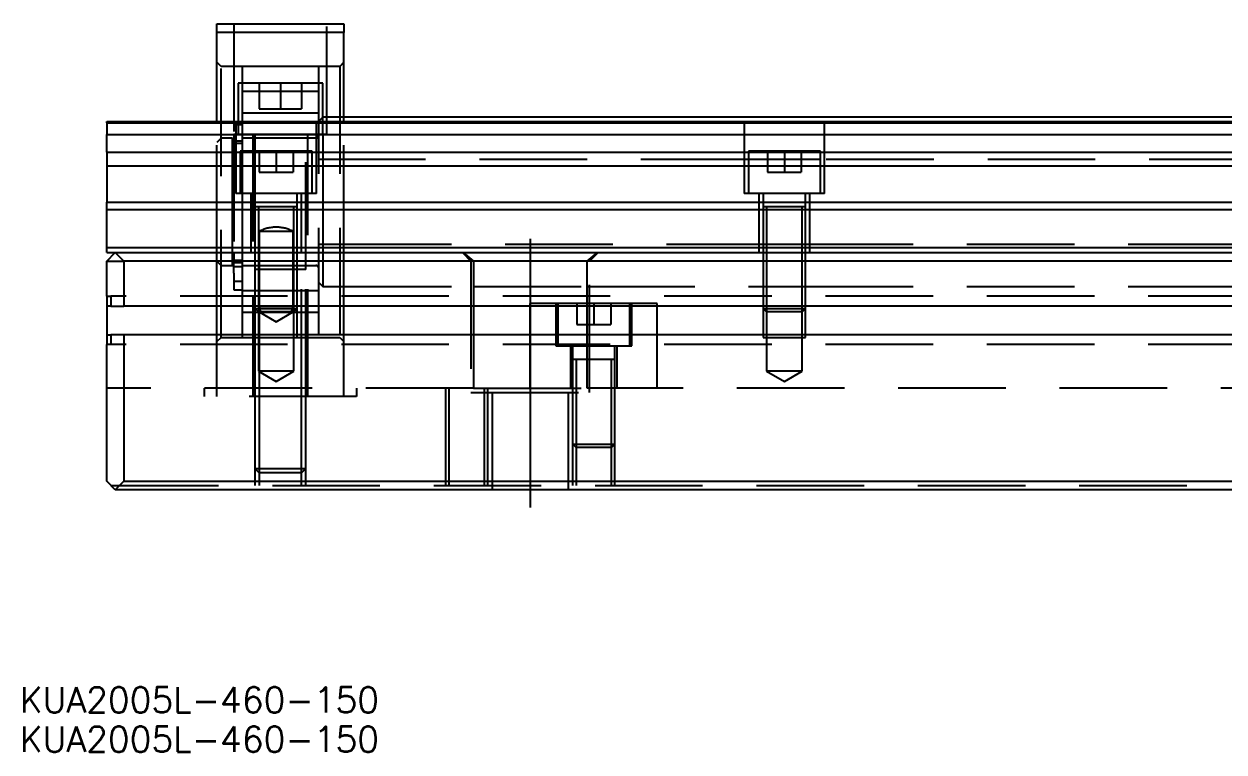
# Model space of a CAD drawing. Extents: x -13 to 750, y -349 to 120.
# Drawn here: x -9.8 to 131.9, y -348.6 to -262.6 of the extents above; entities that cross this region are included whole.
import ezdxf

# ---------------------------------------------------------------- set-up
doc = ezdxf.new("R2010")
doc.units = 0
doc.linetypes.add('CENTER', pattern=[50.8, 31.75, -6.35, 6.35, -6.35])
doc.linetypes.add('DASHED', pattern=[19.05, 12.7, -6.35])
doc.layers.get('0').update_dxf_attribs({"linetype": 'CONTINUOUS'})
doc.layers.add('CENTER', color=1, linetype='CENTER')
doc.styles.get("Standard").update_dxf_attribs({"font": 'txt.shx', "height": 3, "bigfont": 'bigfont.shx'})

# ---------------------------------------------------------------- blocks, each defined once
blk = doc.blocks.new('*U2')
at = {"color": 7, "linetype": 'CONTINUOUS'}
blk.add_text('KUA2005L-460-150', height=3, dxfattribs=at).set_placement((-10.28, -343.93))
blk = doc.blocks.new('*U3')
at = {"color": 7, "linetype": 'CONTINUOUS'}
blk.add_text('KUA2005L-460-150', height=3, dxfattribs=at).set_placement((-10.28, -348.58))

msp = doc.modelspace()

# ---------------------------------------------------------------- linework, layer by layer
at = {"color": 7, "linetype": 'CONTINUOUS'}
for p, q in [((13, -263.62), (13, -262.62)), ((13, -262.62), (28, -262.62)), ((28, -262.62), (28, -263.62)), ((28, -263.62), (13, -263.62)), ((13, -274.12), (13, -263.62)), ((28, -274.12), (28, -263.62)), ((0, -274.28), (0, -274.12)), ((0, -274.12), (155.5, -274.12)), ((0, -274.28), (0, -275.68)), ((0, -274.28), (155.5, -274.28)), ((155.5, -273.62), (28, -273.62)), ((0, -277.76), (0, -275.68)), ((0, -275.68), (155.5, -275.68)), ((0, -277.76), (0, -279.38)), ((0, -277.76), (155.5, -277.76)), ((0, -279.38), (0, -283.67)), ((0, -279.38), (155.5, -279.38)), ((0, -283.67), (155.5, -283.67)), ((0, -284.52), (0, -283.67)), ((0, -289.02), (0, -284.52)), ((0, -284.52), (460, -284.52)), ((22.5, -284.22), (17.5, -284.22)), ((82.5, -284.22), (77.5, -284.22)), ((0, -289.62), (0, -289.02)), ((0, -289.02), (460, -289.02)), ((0, -290.62), (1, -289.62)), ((0, -289.62), (1, -289.62)), ((1, -289.62), (459, -289.62)), ((1, -289.62), (2, -290.62)), ((0, -294.77), (0, -290.62)), ((458, -290.62), (2, -290.62)), ((2, -290.62), (2, -295.92)), ((23.5, -291.62), (17.5, -291.62)), ((23.5, -291.62), (17.5, -291.62)), ((0, -294.77), (0, -295.92)), ((0, -294.77), (0.5, -294.77)), ((0, -295.92), (0, -299.32)), ((0.5, -295.92), (0, -295.92)), ((0.5, -294.77), (0.5, -295.92)), ((0.5, -295.92), (2, -295.92)), ((458, -295.92), (2, -295.92)), ((0, -299.32), (0, -300.47)), ((0, -299.32), (0.5, -299.32)), ((2, -299.32), (0.5, -299.32)), ((0.5, -299.32), (0.5, -300.47)), ((458, -299.32), (2, -299.32)), ((2, -299.32), (2, -316.62)), ((0.5, -300.47), (0, -300.47)), ((0, -316.62), (0, -300.47)), ((1, -317.62), (0, -316.62)), ((2, -316.62), (1, -317.62)), ((2, -316.62), (458, -316.62)), ((459, -317.62), (1, -317.62))]:
    msp.add_line(p, q, dxfattribs=at)
at = {"color": 3, "linetype": 'DASHED'}
for p, q in [((15, -262.62), (15, -275.62)), ((26, -275.62), (26, -262.62)), ((13.5, -267.62), (13, -267.12)), ((16, -267.62), (13.5, -267.62)), ((13.5, -299.62), (13.5, -267.62)), ((25, -267.62), (16, -267.62)), ((16, -267.62), (16, -269.62)), ((27.5, -267.62), (25, -267.62)), ((25, -267.62), (25, -299.62)), ((28, -267.12), (27.5, -267.62)), ((27.5, -267.62), (27.5, -299.62)), ((15.5, -269.62), (15.5, -274.12)), ((25.5, -269.62), (15.5, -269.62)), ((16, -269.62), (16, -274.12)), ((18, -269.62), (18, -272.62)), ((20.5, -269.62), (20.5, -272.62)), ((23, -269.62), (23, -272.62)), ((25.5, -274.12), (25.5, -269.62)), ((25, -270.59), (16, -270.59)), ((25, -273.14), (16, -273.14)), ((18, -272.62), (20.5, -272.62)), ((20.5, -272.62), (23, -272.62)), ((13, -289.62), (13, -274.12)), ((15.5, -274.52), (15, -274.52)), ((15.25, -274.12), (15.25, -282.62)), ((15.5, -274.12), (15.5, -275.62)), ((16, -274.52), (15.5, -274.52)), ((16, -274.12), (16, -275.68)), ((24.75, -282.62), (24.75, -274.12)), ((25.5, -273.62), (25, -274.12)), ((28, -273.62), (25.5, -273.62)), ((25.5, -275.62), (25.5, -274.12)), ((28, -289.62), (28, -274.12)), ((75.25, -274.12), (75.25, -282.62)), ((84.75, -282.62), (84.75, -274.12)), ((13.5, -276.12), (13, -276.62)), ((14.85, -276.12), (13.5, -276.12)), ((14.85, -283.62), (14.85, -276.12)), ((15, -275.62), (26, -275.62)), ((15, -275.62), (15, -289.62)), ((16, -275.68), (16, -277.62)), ((24.7, -276.12), (16, -276.12)), ((17.25, -275.62), (17.25, -306.62)), ((17.5, -275.62), (17.5, -282.62)), ((23.5, -291.62), (23.5, -275.62)), ((23.75, -306.62), (23.75, -275.62)), ((25, -276.12), (24.7, -276.12)), ((25.5, -275.62), (25.5, -283.62)), ((15, -276.47), (14.85, -276.47)), ((16, -276.47), (15, -276.47)), ((16, -276.72), (15, -276.72)), ((15.75, -277.62), (15.75, -282.62)), ((24.25, -277.62), (15.75, -277.62)), ((16, -277.62), (16, -282.62)), ((18, -277.62), (18, -280.12)), ((20, -277.62), (20, -280.12)), ((22, -277.62), (22, -280.12)), ((24.25, -282.62), (24.25, -277.62)), ((75.75, -277.62), (75.75, -282.62)), ((84.25, -277.62), (75.75, -277.62)), ((78, -277.62), (78, -280.12)), ((80, -277.62), (80, -280.12)), ((82, -277.62), (82, -280.12)), ((84.25, -282.62), (84.25, -277.62)), ((28, -278.62), (25, -278.62)), ((75.75, -278.62), (28, -278.62)), ((84.25, -278.62), (75.75, -278.62)), ((135.75, -278.62), (84.25, -278.62)), ((18, -280.12), (20, -280.12)), ((20, -280.12), (22, -280.12)), ((78, -280.12), (80, -280.12)), ((80, -280.12), (82, -280.12)), ((24.75, -282.62), (15.25, -282.62)), ((16, -282.62), (16, -289.62)), ((17, -282.62), (17, -289.62)), ((17.5, -282.62), (17.5, -284.22)), ((22.5, -284.22), (22.5, -282.62)), ((23, -289.62), (23, -282.62)), ((84.75, -282.62), (75.25, -282.62)), ((77, -282.62), (77, -289.62)), ((77.5, -282.62), (77.5, -284.22)), ((82.5, -284.22), (82.5, -282.62)), ((83, -289.62), (83, -282.62)), ((14.85, -289.62), (14.85, -283.62)), ((17.5, -284.21), (17.5, -284.22)), ((17.5, -284.22), (17.5, -284.22)), ((17.5, -284.22), (17.5, -289.62)), ((22.5, -284.22), (17.5, -284.22)), ((17.9, -284.22), (17.9, -289.62)), ((22.1, -289.62), (22.1, -284.22)), ((22.5, -284.22), (22.5, -284.21)), ((22.5, -284.22), (22.5, -284.22)), ((22.5, -289.62), (22.5, -284.22)), ((25.5, -283.62), (25.5, -289.62)), ((77.5, -284.21), (77.5, -284.22)), ((77.5, -284.22), (77.5, -284.22)), ((77.5, -284.22), (77.5, -289.62)), ((82.5, -284.22), (77.5, -284.22)), ((77.9, -284.22), (77.9, -289.62)), ((82.1, -289.62), (82.1, -284.22)), ((82.5, -284.22), (82.5, -284.21)), ((82.5, -284.22), (82.5, -284.22)), ((82.5, -289.62), (82.5, -284.22)), ((18, -287.12), (18, -289.62)), ((22, -287.12), (18, -287.12)), ((20.06, -286.62), (19.94, -286.62)), ((22, -289.62), (22, -287.12)), ((25, -288.62), (28, -288.62)), ((28, -288.62), (77.5, -288.62)), ((77.5, -288.62), (77.9, -288.62)), ((77.9, -288.62), (82.1, -288.62)), ((82.1, -288.62), (82.5, -288.62)), ((82.5, -288.62), (137.5, -288.62)), ((13, -295.92), (13, -289.62)), ((14.85, -291.12), (14.85, -289.62)), ((15, -289.62), (15, -290.49)), ((16, -289.62), (16, -295.92)), ((17.5, -289.62), (17.5, -295.92)), ((17.5, -289.62), (17.5, -295.92)), ((17.9, -289.62), (17.9, -295.92)), ((18, -289.62), (18, -295.92)), ((22, -295.92), (22, -289.62)), ((22.1, -295.92), (22.1, -289.62)), ((22.5, -295.92), (22.5, -289.62)), ((22.5, -295.92), (22.5, -289.62)), ((25.5, -289.62), (25.5, -293.62)), ((28, -295.92), (28, -289.62)), ((42, -289.62), (43, -290.62)), ((42.06, -289.62), (43.29, -290.62)), ((56.71, -290.62), (57.94, -289.62)), ((57, -290.62), (58, -289.62)), ((77.5, -289.62), (77.5, -295.92)), ((77.5, -289.62), (77.5, -295.92)), ((77.9, -289.62), (77.9, -295.92)), ((82.1, -295.92), (82.1, -289.62)), ((82.5, -295.92), (82.5, -289.62)), ((82.5, -295.92), (82.5, -289.62)), ((0, -290.62), (2, -290.62)), ((13, -290.62), (13.5, -291.12)), ((13.5, -291.12), (14.85, -291.12)), ((14.85, -290.77), (15, -290.77)), ((15, -292.06), (15, -290.49)), ((15, -290.51), (16, -290.51)), ((15, -290.51), (16, -290.51)), ((15, -290.77), (16, -290.77)), ((16, -291.3), (15, -291.3)), ((16, -291.12), (24.7, -291.12)), ((23.5, -291.62), (17.5, -291.62)), ((23, -306.62), (23, -291.62)), ((23.5, -306.62), (23.5, -291.61)), ((24.7, -291.12), (25, -291.12)), ((43, -290.62), (43, -306.12)), ((43.29, -290.62), (43.29, -295.92)), ((56.71, -295.92), (56.71, -290.62)), ((57, -306.12), (57, -290.62)), ((15, -292.06), (15, -293.81)), ((15, -293), (16, -293)), ((25, -293.12), (25.5, -293.62)), ((15, -293.81), (15, -294.01)), ((15, -294.01), (16, -294.01)), ((16, -294.09), (25, -294.09)), ((25.5, -293.62), (28, -293.62)), ((28, -293.62), (43.29, -293.62)), ((43.29, -293.62), (56.71, -293.62)), ((56.71, -293.62), (77.5, -293.62)), ((77.5, -293.62), (77.9, -293.62)), ((77.9, -293.62), (82.1, -293.62)), ((82.1, -293.62), (82.5, -293.62)), ((82.5, -293.62), (137.5, -293.62)), ((459.5, -294.77), (0.5, -294.77)), ((13, -299.32), (13, -295.92)), ((16, -295.92), (16, -299.32)), ((17.5, -295.92), (17.5, -296.22)), ((17.5, -295.92), (17.5, -296.22)), ((17.9, -295.92), (17.9, -296.62)), ((18, -295.92), (18, -295.99)), ((18, -295.99), (18, -296.62)), ((18, -295.99), (18.17, -296.62)), ((22, -295.99), (18, -295.99)), ((21.83, -296.62), (22, -295.99)), ((22, -295.99), (22, -295.92)), ((22, -296.62), (22, -295.99)), ((22.1, -296.62), (22.1, -295.92)), ((22.5, -296.22), (22.5, -295.92)), ((22.5, -296.22), (22.5, -295.92)), ((28, -299.32), (28, -295.92)), ((43.29, -295.92), (43.29, -299.32)), ((56.71, -295.62), (50, -295.62)), ((50, -295.92), (50, -295.62)), ((50, -299.32), (50, -295.92)), ((53, -295.62), (53, -300.62)), ((53.25, -295.62), (53.25, -295.92)), ((53.25, -295.92), (53.25, -299.32)), ((55.5, -295.62), (55.5, -298.12)), ((65, -295.62), (56.71, -295.62)), ((56.71, -299.32), (56.71, -295.92)), ((57.5, -295.62), (57.5, -298.12)), ((59.5, -295.62), (59.5, -298.12)), ((61.75, -295.92), (61.75, -295.62)), ((61.75, -299.32), (61.75, -295.92)), ((62, -300.62), (62, -295.62)), ((65, -295.92), (65, -295.62)), ((65, -299.32), (65, -295.92)), ((77.5, -295.92), (77.5, -296.22)), ((77.5, -295.92), (77.5, -296.22)), ((77.9, -295.92), (77.9, -296.62)), ((82.1, -296.62), (82.1, -295.92)), ((82.5, -296.22), (82.5, -295.92)), ((82.5, -296.22), (82.5, -295.92)), ((16, -296.64), (25, -296.64)), ((17.5, -296.22), (17.9, -296.62)), ((17.5, -296.22), (17.5, -299.32)), ((17.5, -296.22), (22.5, -296.22)), ((17.9, -296.62), (17.9, -299.62)), ((22.1, -296.62), (17.9, -296.62)), ((18, -296.62), (20, -297.77)), ((18, -296.62), (18, -306.62)), ((20, -297.77), (22, -296.62)), ((22.1, -296.62), (22.5, -296.22)), ((22.1, -299.62), (22.1, -296.62)), ((22.5, -299.32), (22.5, -296.22)), ((77.5, -296.22), (77.9, -296.62)), ((77.5, -296.22), (77.5, -299.32)), ((77.5, -296.22), (82.5, -296.22)), ((77.9, -296.62), (77.9, -299.62)), ((82.1, -296.62), (77.9, -296.62)), ((82.1, -296.62), (82.5, -296.22)), ((82.1, -299.62), (82.1, -296.62)), ((82.5, -299.32), (82.5, -296.22)), ((55.5, -298.12), (57.5, -298.12)), ((57.5, -298.12), (59.5, -298.12)), ((13, -306.62), (13, -299.32)), ((13, -300.12), (13.5, -299.62)), ((13.5, -299.62), (16, -299.62)), ((16, -299.32), (16, -299.62)), ((16, -299.62), (17.5, -299.62)), ((17.5, -299.32), (17.5, -299.62)), ((17.5, -299.62), (17.5, -306.62)), ((17.5, -299.62), (22.5, -299.62)), ((17.9, -299.62), (17.9, -303.62)), ((22.1, -303.62), (22.1, -299.62)), ((22.5, -299.62), (22.5, -299.32)), ((22.5, -299.62), (25, -299.62)), ((25, -299.62), (27.5, -299.62)), ((27.5, -299.62), (28, -300.12)), ((28, -306.62), (28, -299.32)), ((43.29, -299.32), (43.29, -305.62)), ((50, -305.62), (50, -299.32)), ((53.25, -299.32), (53.25, -300.62)), ((56.71, -305.62), (56.71, -299.32)), ((61.75, -300.62), (61.75, -299.32)), ((65, -305.62), (65, -299.32)), ((77.5, -299.32), (77.5, -299.62)), ((77.5, -299.62), (82.5, -299.62)), ((77.9, -299.62), (77.9, -303.62)), ((82.1, -303.62), (82.1, -299.62)), ((82.5, -299.62), (82.5, -299.32)), ((459.5, -300.47), (0.5, -300.47)), ((53, -300.62), (62, -300.62)), ((54.75, -300.62), (54.75, -305.62)), ((55, -300.62), (55, -302.22)), ((60, -302.22), (60, -300.62)), ((60.25, -305.62), (60.25, -300.62)), ((55, -302.21), (55, -302.22)), ((55, -302.22), (55, -305.62)), ((55, -302.22), (55, -302.22)), ((56.71, -302.22), (55, -302.22)), ((60, -302.22), (55, -302.22)), ((60, -302.22), (55, -302.22)), ((55.4, -302.22), (55.4, -305.62)), ((60, -302.22), (56.71, -302.22)), ((59.6, -305.62), (59.6, -302.22)), ((60, -302.22), (60, -302.21)), ((60, -305.62), (60, -302.22)), ((60, -302.22), (60, -302.22)), ((17.9, -303.62), (20, -304.83)), ((22.1, -303.62), (17.9, -303.62)), ((20, -304.83), (22.1, -303.62)), ((77.9, -303.62), (80, -304.83)), ((82.1, -303.62), (77.9, -303.62)), ((80, -304.83), (82.1, -303.62)), ((43.29, -305.62), (0, -305.62)), ((11.5, -305.62), (11.5, -306.62)), ((29.5, -305.62), (29.5, -306.62)), ((40, -305.62), (40, -317.12)), ((40.4, -305.62), (40.4, -317.12)), ((43.29, -305.62), (56.71, -305.62)), ((44.6, -317.12), (44.6, -305.62)), ((45, -317.12), (45, -305.62)), ((55, -305.62), (55, -312.22)), ((55, -305.62), (55, -312.22)), ((55.4, -305.62), (55.4, -312.62)), ((163.29, -305.62), (56.71, -305.62)), ((59.6, -312.62), (59.6, -305.62)), ((60, -312.22), (60, -305.62)), ((60, -312.22), (60, -305.62)), ((29.5, -306.62), (11.5, -306.62)), ((17.5, -306.62), (17.5, -315.12)), ((17.5, -306.62), (17.5, -315.12)), ((18, -306.62), (18, -315.62)), ((23, -315.62), (23, -306.62)), ((23.5, -315.12), (23.5, -306.62)), ((23.5, -315.12), (23.5, -306.62)), ((43, -306.12), (57, -306.12)), ((45.5, -306.12), (45.5, -317.62)), ((54.5, -317.62), (54.5, -306.12)), ((55, -312.22), (55.4, -312.62)), ((55, -312.22), (55, -317.12)), ((55, -312.22), (60, -312.22)), ((55.4, -312.62), (55.4, -317.12)), ((59.6, -312.62), (55.4, -312.62)), ((59.6, -312.62), (60, -312.22)), ((59.6, -317.12), (59.6, -312.62)), ((60, -317.12), (60, -312.22)), ((17.5, -315.12), (18, -315.62)), ((17.5, -315.12), (17.5, -317.12)), ((17.5, -315.12), (23.5, -315.12)), ((18, -315.62), (18, -317.12)), ((23, -315.62), (18, -315.62)), ((23, -315.62), (23.5, -315.12)), ((23, -317.12), (23, -315.62)), ((23.5, -317.12), (23.5, -315.12)), ((0.5, -317.12), (459.5, -317.12))]:
    msp.add_line(p, q, dxfattribs=at)
for centre, radius, start, end in [((24.7, -275.82), 0.3, 270, 360), ((19.94, -290.62), 4, 90, 118.9695), ((20.06, -290.62), 4, 61.0305, 90), ((24.7, -291.42), 0.3, 0, 90)]:
    msp.add_arc(centre, radius, start, end, dxfattribs=at)
at = {"layer": 'CENTER', "color": 1, "linetype": 'CENTER'}
msp.add_line((50, -287.97), (50, -320.77), dxfattribs=at)

# ---------------------------------------------------------------- block references
at = {"color": 7, "linetype": 'CONTINUOUS'}
for name in ['*U2', '*U3']:
    msp.add_blockref(name, (0, 0), dxfattribs=at)

doc.saveas('drawing.dxf')
